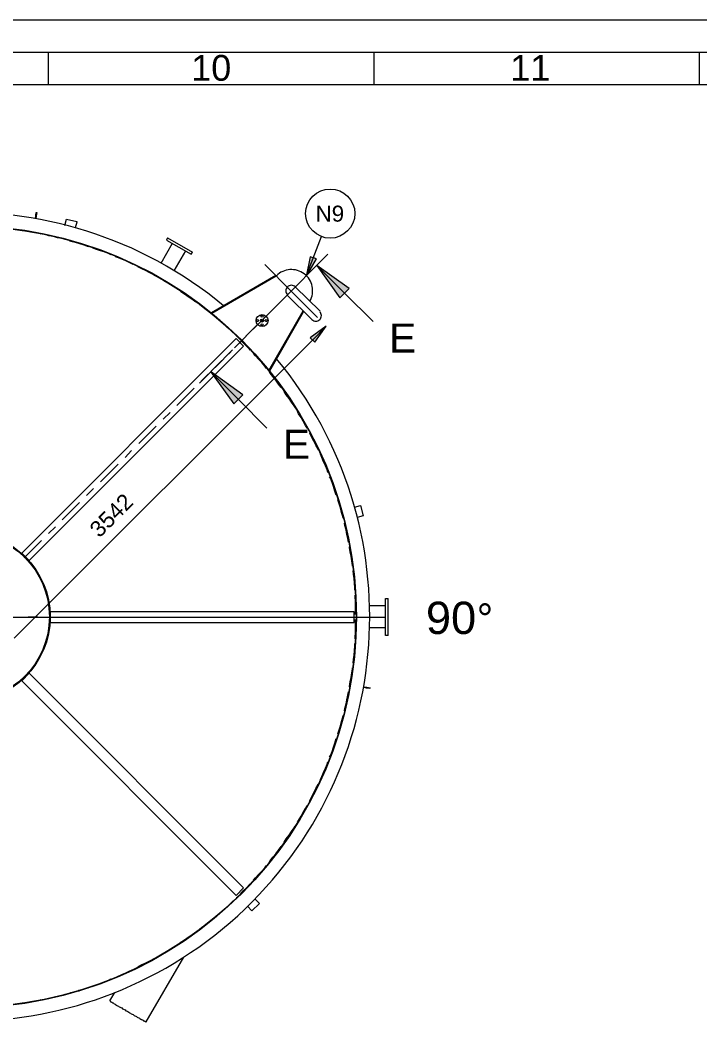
# Model space of a CAD drawing. Header units: millimetres. Extents: x 0 to 62767, y -13570 to 23963.
# Drawn here: x 14133 to 17267, y 13198 to 17817 of the extents above; entities that cross this region are included whole.
import ezdxf

# ---------------------------------------------------------------- set-up
doc = ezdxf.new("R2010")
doc.units = ezdxf.units.MM

msp = doc.modelspace()

# ---------------------------------------------------------------- hatches: boundary and pattern name
h = msp.add_hatch(color=7)
h.dxf.hatch_style = 2
h.paths.add_polyline_path([(15470.476, 16725.714), (15451.429, 16636.19), (15499.048, 16716.191)])
h = msp.add_hatch(color=7)
h.dxf.hatch_style = 2
h.paths.add_polyline_path([(15649.524, 16579.047), (15500.952, 16685.715), (15607.619, 16537.143)])
h = msp.add_hatch(color=7)
edge = h.paths.add_edge_path()
edge.add_arc((14811.429, 16609.523), 3.81, 0, 360)
h = msp.add_hatch(color=7)
edge = h.paths.add_edge_path()
edge.add_arc((15055.238, 16430.476), 3.81, 0, 360)
h = msp.add_hatch(color=7)
h.dxf.hatch_style = 2
h.paths.add_polyline_path([(15491.428, 16331.428), (15544.761, 16405.714), (15470.476, 16352.381)])
h = msp.add_hatch(color=7)
h.dxf.hatch_style = 2
h.paths.add_polyline_path([(15160, 16089.523), (15011.428, 16196.191), (15118.095, 16047.619)])
h = msp.add_hatch(color=7)
edge = h.paths.add_edge_path()
edge.add_arc((14403.81, 13342.857), 3.81, 0, 360)

# ---------------------------------------------------------------- linework, layer by layer
at = {"color": 7, "lineweight": 0}
for points in [[(25226.665, 17817.142), (0, 17817.142)], [(449.524, 17668.572), (25076.19, 17668.572)], [(14262.857, 17668.572), (14262.857, 17518.095)], [(15763.81, 17668.572), (15763.81, 17518.095)], [(17262.857, 17668.572), (17262.857, 17518.095)], [(24927.618, 17518.095), (600, 17518.095)], [(15071.2, 16499.971), (15035.017, 16529.256), (14998.32, 16557.495), (14961.126, 16584.69), (14923.455, 16610.842), (14885.325, 16635.952), (14846.756, 16660.022), (14807.766, 16683.053), (14768.375, 16705.047), (14728.6, 16726.004), (14688.461, 16745.926), (14647.977, 16764.815), (14607.167, 16782.671), (14566.049, 16799.496), (14524.643, 16815.292), (14482.966, 16830.059), (14441.039, 16843.799), (14398.88, 16856.513), (14356.508, 16868.202), (14313.942, 16878.869), (14271.2, 16888.513), (14228.302, 16897.137), (14185.266, 16904.742), (14142.111, 16911.329), (14098.857, 16916.899)], [(14203.809, 16900.952), (14205.713, 16916.19), (14207.619, 16929.523)], [(14207.619, 16929.523), (14211.428, 16929.523), (14207.619, 16914.286), (14205.713, 16900.952)], [(14339.048, 16870.476), (14346.667, 16899.047)], [(14346.667, 16899.047), (14394.286, 16887.619), (14394.286, 16885.713), (14386.667, 16859.048)], [(14230.476, 16830.476), (14226.667, 16832.381), (14205.713, 16836.19), (14184.761, 16840), (14165.714, 16841.905), (14144.762, 16845.714), (14142.857, 16845.714)], [(14340.952, 16805.714), (14327.618, 16809.524), (14306.666, 16813.333), (14287.619, 16819.048), (14266.666, 16822.857), (14253.332, 16826.666)], [(15455.238, 16643.809), (15483.809, 16720), (15521.904, 16819.048)], [(14361.904, 16800), (14367.619, 16798.095), (14386.667, 16792.381), (14407.619, 16786.666), (14426.666, 16780.953), (14447.619, 16773.333)], [(14834.285, 16786.666), (14782.857, 16695.237)], [(14813.333, 16813.333), (14807.618, 16801.905), (14921.905, 16737.143), (14927.619, 16746.667)], [(14813.333, 16813.333), (14927.619, 16746.667)], [(14552.38, 16735.238), (14544.761, 16739.047), (14525.715, 16746.667), (14504.761, 16752.38), (14485.714, 16759.999), (14468.572, 16765.714)], [(14655.238, 16689.524), (14640, 16697.143), (14620.953, 16706.667), (14601.905, 16714.285), (14582.856, 16721.904), (14573.334, 16725.714)], [(14895.238, 16752.38), (14841.905, 16660.952)], [(15552.38, 16737.143), (15449.523, 16634.285)], [(15552.38, 16737.143), (15449.523, 16634.285)], [(15470.476, 16725.714), (15453.333, 16641.905)], [(15499.048, 16716.191), (15470.476, 16725.714)], [(14754.286, 16638.096), (14750.476, 16641.905), (14733.334, 16651.429), (14714.285, 16660.952), (14695.237, 16670.476), (14676.19, 16680)], [(15504.761, 16445.714), (15382.857, 16567.619), (15260.952, 16689.524)], [(15382.857, 16567.619), (15504.761, 16689.524)], [(15459.047, 16647.618), (15499.048, 16716.191)], [(15628.571, 16558.095), (15500.952, 16685.715)], [(14752.381, 16643.809), (14752.381, 16641.905), (14750.476, 16640)], [(14851.428, 16580.952), (14840, 16588.571), (14822.857, 16599.999), (14803.809, 16609.523), (14786.666, 16620.953), (14773.333, 16628.571)], [(15314.285, 16636.19), (15312.381, 16640), (15015.237, 16466.666), (15017.143, 16466.666)], [(15314.285, 16636.19), (15017.143, 16464.762)], [(15469.543, 16520.901), (15473.591, 16529.038), (15476.826, 16537.381), (15479.259, 16545.878), (15480.902, 16554.478), (15481.764, 16563.129), (15481.858, 16571.778), (15481.193, 16580.376), (15479.782, 16588.869), (15477.634, 16597.207), (15474.76, 16605.337), (15471.173, 16613.208), (15466.881, 16620.768), (15461.898, 16627.967), (15456.232, 16634.751), (15449.896, 16641.07), (15442.9, 16646.871), (15435.402, 16652.008), (15427.588, 16656.368), (15419.51, 16659.955), (15411.22, 16662.774), (15402.773, 16664.827), (15394.219, 16666.118), (15385.613, 16666.651), (15377.006, 16666.43), (15368.451, 16665.458), (15360.001, 16663.739), (15351.709, 16661.277), (15343.627, 16658.074), (15335.807, 16654.136), (15328.304, 16649.466), (15321.168, 16644.066), (15314.453, 16637.941)], [(14809.524, 16607.619), (14811.429, 16607.619)], [(15401.992, 16586.754), (15397.958, 16590.049), (15393.486, 16592.402), (15388.721, 16593.815), (15383.809, 16594.285), (15378.898, 16593.815), (15374.133, 16592.402), (15369.661, 16590.049), (15365.627, 16586.754), (15362.332, 16582.72), (15359.978, 16578.247), (15358.566, 16573.482), (15358.095, 16568.571), (15358.566, 16563.66), (15359.978, 16558.895), (15362.332, 16554.422), (15365.627, 16550.388)], [(15401.904, 16586.666), (15516.191, 16474.285)], [(15430.476, 16615.238), (15407.619, 16592.38)], [(14870.476, 16569.523), (14874.285, 16565.714), (14891.428, 16554.285), (14908.571, 16542.857), (14925.714, 16531.428), (14942.857, 16518.095)], [(15390.476, 16575.238), (15285.714, 16470.476)], [(15382.857, 16567.619), (15287.619, 16472.381)], [(15478.096, 16436.19), (15363.809, 16548.571)], [(15759.999, 16426.666), (15628.571, 16558.095)], [(15032.381, 16449.523), (15024.761, 16455.238), (15009.524, 16468.572), (14992.381, 16480), (14975.238, 16493.333), (14961.905, 16504.761)], [(15207.619, 16392.38), (15287.619, 16472.381)], [(15266.666, 16451.429), (15245.714, 16430.476)], [(15279.999, 16201.904), (15438.095, 16476.19)], [(15281.905, 16200), (15283.809, 16200), (15439.999, 16472.381)], [(15478.005, 16436.104), (15482.038, 16432.808), (15486.511, 16430.454), (15491.275, 16429.042), (15496.187, 16428.571), (15501.098, 16429.041), (15505.863, 16430.453), (15510.336, 16432.806), (15514.37, 16436.1), (15517.666, 16440.134), (15520.02, 16444.606), (15521.432, 16449.371), (15521.903, 16454.282), (15521.433, 16459.194), (15520.021, 16463.959), (15517.668, 16468.432), (15514.373, 16472.466)], [(15116.19, 16375.237), (15102.857, 16386.667), (15087.619, 16400), (15072.38, 16415.238), (15057.143, 16428.571), (15049.524, 16434.286)], [(15057.143, 16432.381), (15055.238, 16432.381)], [(15226.667, 16411.428), (15121.905, 16306.666)], [(15481.905, 16342.857), (15544.761, 16405.714)], [(15194.285, 16295.238), (15190.476, 16299.047), (15177.143, 16314.285), (15161.905, 16329.524), (15148.572, 16342.857), (15133.333, 16358.095), (15131.429, 16360)], [(15144.762, 16327.618), (15175.238, 16360)], [(14106.666, 14967.618), (15481.905, 16342.857)], [(15032.381, 16215.238), (15112.381, 16297.142)], [(15104.762, 16287.619), (15081.904, 16266.666)], [(15268.571, 16211.428), (15260.952, 16220.952), (15247.619, 16238.095), (15232.38, 16253.332), (15219.047, 16268.571), (15209.524, 16279.999)], [(14097.995, 13214.491), (14141.183, 13220.036), (14184.261, 13226.591), (14227.212, 13234.156), (14270.015, 13242.732), (14312.653, 13252.32), (14355.107, 13262.919), (14397.357, 13274.53), (14439.384, 13287.154), (14481.17, 13300.792), (14522.696, 13315.442), (14563.942, 13331.107), (14604.891, 13347.786), (14645.522, 13365.48), (14685.818, 13384.19), (14725.758, 13403.915), (14765.325, 13424.656), (14804.499, 13446.414), (14843.262, 13469.189), (14881.594, 13492.981), (14919.476, 13517.791), (14956.891, 13543.62), (14993.818, 13570.467), (15030.239, 13598.334), (15066.135, 13627.22), (15101.486, 13657.127), (15136.275, 13688.054), (15170.295, 13719.825), (15203.351, 13752.252), (15235.441, 13785.314), (15266.565, 13818.994), (15296.721, 13853.273), (15325.908, 13888.131), (15354.124, 13923.55), (15381.368, 13959.511), (15407.639, 13995.995), (15432.935, 14032.982), (15457.256, 14070.456), (15480.6, 14108.395), (15502.965, 14146.782), (15524.35, 14185.598), (15544.754, 14224.823), (15564.176, 14264.439), (15582.614, 14304.428), (15600.068, 14344.769), (15616.534, 14385.445), (15632.013, 14426.436), (15646.504, 14467.724), (15660.003, 14509.289), (15672.512, 14551.113), (15684.027, 14593.177), (15694.548, 14635.462), (15704.073, 14677.95), (15712.602, 14720.62), (15720.132, 14763.455), (15726.663, 14806.436), (15732.193, 14849.543), (15736.721, 14892.758), (15740.246, 14936.062), (15742.766, 14979.436), (15744.279, 15022.861), (15744.786, 15066.318), (15744.283, 15109.789), (15742.771, 15153.255), (15740.247, 15196.696), (15736.71, 15240.094), (15732.16, 15283.43), (15726.594, 15326.685), (15720.011, 15369.841), (15712.411, 15412.877), (15703.791, 15455.777), (15694.151, 15498.519), (15683.489, 15541.087), (15671.804, 15583.46), (15659.094, 15625.621), (15645.358, 15667.549), (15630.596, 15709.227), (15614.804, 15750.635), (15597.983, 15791.754), (15580.131, 15832.566), (15561.247, 15873.052), (15541.329, 15913.193), (15520.375, 15952.97), (15498.386, 15992.364), (15475.359, 16031.356), (15451.292, 16069.927), (15426.186, 16108.06), (15400.038, 16145.733), (15372.847, 16182.93), (15344.611, 16219.63), (15315.33, 16255.816)], [(15062.856, 16247.619), (14959.999, 16142.857)], [(15062.856, 16247.619), (14959.999, 16142.857)], [(15245.714, 16240), (15245.714, 16238.095)], [(15247.619, 16241.904), (15247.619, 16240)], [(14967.618, 16152.381), (15000, 16184.761)], [(15139.048, 16068.571), (15011.428, 16196.191)], [(15337.142, 16123.809), (15323.809, 16139.047), (15312.381, 16156.19), (15299.047, 16173.333), (15285.714, 16188.571), (15281.905, 16194.285)], [(14855.237, 16040), (14935.238, 16119.999)], [(15400, 16030.476), (15396.19, 16038.095), (15384.762, 16055.238), (15373.333, 16072.38), (15360, 16089.523), (15350.476, 16104.762)], [(15270.477, 15935.238), (15139.048, 16068.571)], [(14792.381, 15977.142), (14824.761, 16007.618)], [(15457.142, 15935.238), (15449.523, 15948.571), (15438.095, 15967.618), (15428.571, 15984.762), (15417.143, 16001.905), (15411.428, 16011.428)], [(14680, 15864.761), (14759.999, 15944.762)], [(15508.572, 15834.285), (15506.666, 15838.094), (15497.142, 15857.143), (15487.618, 15876.191), (15478.096, 15893.334), (15468.572, 15912.38), (15466.666, 15914.286)], [(14617.142, 15800), (14647.618, 15832.381)], [(15552.38, 15731.428), (15548.571, 15742.856), (15540.952, 15761.905), (15531.428, 15780.953), (15523.809, 15800), (15518.095, 15815.238)], [(14504.761, 15687.619), (14584.762, 15769.523)], [(15590.476, 15626.666), (15584.762, 15645.714), (15577.143, 15666.666), (15571.428, 15685.715), (15563.81, 15704.761), (15560, 15710.476)], [(14439.999, 15624.762), (14472.381, 15657.142)], [(14327.618, 15512.381), (14407.619, 15592.38)], [(15622.857, 15520), (15620.953, 15527.619), (15615.238, 15546.667), (15609.523, 15567.619), (15603.81, 15586.666), (15598.095, 15605.714)], [(15674.285, 15571.428), (15702.857, 15579.047)], [(15702.857, 15579.047), (15714.285, 15531.428), (15687.619, 15523.809)], [(14264.762, 15449.523), (14297.142, 15480)], [(15647.618, 15409.523), (15643.809, 15426.666), (15640, 15445.714), (15636.19, 15466.666), (15630.476, 15487.618), (15628.571, 15497.142)], [(14152.381, 15337.142), (14232.38, 15417.143)], [(15664.761, 15299.047), (15664.761, 15302.857), (15662.857, 15323.809), (15659.048, 15344.761), (15655.238, 15365.715), (15651.429, 15384.762), (15651.429, 15388.571)], [(15676.19, 15188.571), (15676.19, 15200), (15674.285, 15220.952), (15672.381, 15241.904), (15670.476, 15262.857), (15668.572, 15278.095)], [(15680, 15076.19), (15680, 15097.143), (15680, 15118.095), (15680, 15137.142), (15678.095, 15158.094), (15678.095, 15165.714)], [(15683.809, 15116.19), (15681.904, 15116.19), (15680, 15116.19)], [(15817.142, 15116.19), (15742.856, 15116.19)], [(15830.476, 14979.048), (15817.142, 14979.048), (15817.142, 15150.476), (15830.476, 15150.476)], [(15830.476, 14979.048), (15830.476, 15150.476)], [(13636.19, 15064.762), (15756.19, 15064.762)], [(13777.142, 15064.762), (15819.048, 15064.762)], [(13880, 15064.762), (14260.952, 15064.762)], [(14215.238, 15064.762), (14171.428, 15064.762)], [(15678.095, 14963.809), (15678.095, 14971.429), (15680, 14992.381), (15680, 15013.333), (15680, 15034.285), (15680, 15053.334)], [(15683.809, 15015.237), (15681.904, 15015.237), (15680, 15015.237)], [(15817.142, 15015.237), (15742.856, 15015.237)], [(15668.572, 14853.333), (15670.476, 14868.571), (15672.381, 14889.524), (15674.285, 14910.476), (15676.19, 14931.429), (15676.19, 14942.857)], [(15651.429, 14742.856), (15651.429, 14744.762), (15655.238, 14765.714), (15659.048, 14786.666), (15662.857, 14807.618), (15664.761, 14826.666), (15664.761, 14830.476)], [(15716.191, 14742.856), (15731.428, 14740.952), (15746.667, 14739.047)], [(15744.762, 14735.238), (15729.523, 14737.143), (15716.191, 14740.952)], [(15746.667, 14739.047), (15744.762, 14735.238)], [(15628.571, 14632.381), (15630.476, 14643.809), (15636.19, 14664.761), (15640, 14683.809), (15643.809, 14704.761), (15647.618, 14720)], [(15598.095, 14525.715), (15603.81, 14544.761), (15609.523, 14563.81), (15615.238, 14582.856), (15620.953, 14603.81), (15622.857, 14611.429)], [(15560, 14419.047), (15563.81, 14426.666), (15571.428, 14445.714), (15577.143, 14464.762), (15584.762, 14483.809), (15590.476, 14504.761)], [(15518.095, 14316.19), (15523.809, 14329.524), (15531.428, 14348.571), (15540.952, 14367.619), (15548.571, 14386.667), (15552.38, 14398.095)], [(15466.666, 14215.238), (15468.572, 14219.047), (15478.096, 14236.19), (15487.618, 14255.238), (15497.142, 14274.286), (15506.666, 14293.333), (15508.572, 14295.238)], [(15411.428, 14119.999), (15417.143, 14127.619), (15428.571, 14146.666), (15438.095, 14163.809), (15449.523, 14182.857), (15457.142, 14196.191)], [(15350.476, 14026.667), (15360, 14041.904), (15373.333, 14059.047), (15384.762, 14076.19), (15396.19, 14093.333), (15400, 14100.953)], [(15281.905, 13937.143), (15285.714, 13940.953), (15299.047, 13958.095), (15312.381, 13973.333), (15323.809, 13990.476), (15337.142, 14007.618)], [(15209.524, 13851.428), (15219.047, 13862.857), (15232.38, 13878.095), (15247.619, 13893.334), (15260.952, 13908.571), (15268.571, 13919.999)], [(15131.429, 13771.429), (15133.333, 13773.333), (15148.572, 13786.666), (15161.905, 13801.905), (15177.143, 13817.142), (15190.476, 13832.381), (15194.285, 13834.285)], [(15215.238, 13765.714), (15236.19, 13744.762)], [(15049.524, 13695.237), (15057.143, 13702.857), (15072.38, 13716.191), (15087.619, 13729.523), (15102.857, 13744.762), (15116.19, 13756.19)], [(15236.19, 13744.762), (15201.904, 13710.476), (15180.952, 13731.428)], [(14961.905, 13626.666), (14975.238, 13638.096), (14992.381, 13649.524), (15009.524, 13662.857), (15024.761, 13676.19), (15032.381, 13681.904)], [(14870.476, 13561.904), (14874.285, 13565.714), (14891.428, 13577.143), (14908.571, 13588.571), (14925.714, 13599.999), (14942.857, 13613.333)], [(14773.333, 13502.857), (14786.666, 13510.476), (14803.809, 13520), (14822.857, 13531.428), (14840, 13542.857), (14851.428, 13548.571)], [(14754.286, 13491.428), (14750.476, 13489.524), (14733.334, 13480), (14714.285, 13470.476), (14695.237, 13460.953), (14676.19, 13451.429)], [(14714.285, 13198.095), (14887.619, 13497.142)], [(14468.572, 13363.809), (14485.714, 13369.524), (14504.761, 13377.143), (14525.715, 13384.762), (14544.761, 13392.38), (14552.38, 13396.19)], [(14573.334, 13403.81), (14582.856, 13407.619), (14601.905, 13417.143), (14620.953, 13424.762), (14640, 13434.286), (14655.238, 13439.999)], [(14361.904, 13331.428), (14367.619, 13333.333), (14386.667, 13339.048), (14407.619, 13344.761), (14426.666, 13350.476), (14447.619, 13356.191), (14447.619, 13358.095)], [(14253.332, 13304.762), (14266.666, 13306.666), (14287.619, 13312.381), (14306.666, 13316.19), (14327.618, 13321.905), (14340.952, 13325.714)], [(14289.523, 13308.572), (14289.523, 13310.476), (14287.619, 13312.381)], [(14405.714, 13339.048), (14405.714, 13340.952)], [(14546.667, 13295.238), (14569.523, 13333.333)], [(14142.857, 13285.714), (14144.762, 13285.714), (14165.714, 13287.619), (14184.761, 13291.429), (14205.713, 13295.238), (14226.667, 13299.048), (14230.476, 13300.952)], [(14546.667, 13295.238), (14548.571, 13295.238), (14548.571, 13293.333), (14550.476, 13293.333), (14550.476, 13291.429), (14552.38, 13291.429), (14554.285, 13289.523), (14556.191, 13289.523), (14558.095, 13287.619), (14560, 13285.714), (14561.904, 13285.714), (14565.714, 13283.809), (14567.619, 13281.905), (14571.428, 13279.999), (14573.334, 13278.095), (14577.143, 13276.19), (14579.047, 13274.286), (14582.856, 13272.381), (14586.666, 13270.477), (14590.477, 13268.571), (14594.286, 13266.666), (14598.095, 13264.762), (14601.905, 13262.857), (14605.714, 13259.047), (14609.523, 13257.143), (14613.333, 13255.238), (14617.142, 13253.332), (14620.953, 13249.523), (14626.666, 13247.619), (14630.476, 13245.714), (14634.285, 13243.81), (14638.096, 13240), (14641.905, 13238.095), (14645.714, 13236.19), (14649.524, 13234.286), (14655.238, 13232.38), (14659.048, 13228.571), (14662.857, 13226.667), (14666.666, 13224.762), (14670.476, 13222.858), (14672.381, 13220.952), (14676.19, 13219.047), (14680, 13217.143), (14683.809, 13215.238), (14685.715, 13213.333), (14689.524, 13211.428), (14693.333, 13209.524), (14695.237, 13207.619), (14697.143, 13207.619), (14700.952, 13205.713), (14702.857, 13203.809), (14704.761, 13203.809), (14706.667, 13201.904), (14708.571, 13201.904), (14710.476, 13200), (14712.38, 13200), (14712.38, 13198.095), (14714.285, 13198.095)]]:
    msp.add_lwpolyline(points, dxfattribs=at)
for points in [[(15649.524, 16579.047), (15500.952, 16685.715), (15607.619, 16537.143)], [(15491.428, 16331.428), (15544.761, 16405.714), (15470.476, 16352.381)], [(15163.809, 16314.285), (15129.523, 16348.571), (14140.952, 15360), (14175.239, 15325.714)], [(15160, 16089.523), (15011.428, 16196.191), (15118.095, 16047.619)], [(15672.381, 15040), (15672.381, 15089.523), (14272.381, 15089.523), (14272.381, 15040)], [(15129.523, 13780.953), (15163.809, 13817.142), (14175.239, 14805.714), (14140.952, 14771.429)]]:
    msp.add_lwpolyline(points, close=True, dxfattribs=at)
for centre, radius in [((15562.857, 16924.762), 113.333), ((13880.952, 15065.714), 1802.857), ((13880.952, 15065.714), 1800.952), ((15248.571, 16431.429), 27.619), ((15248.571, 16452.381), 4.762), ((15227.619, 16431.429), 4.762), ((15248.571, 16431.429), 6.667), ((15248.571, 16431.429), 6.667), ((15248.571, 16431.429), 4.762), ((15248.571, 16412.38), 4.762), ((15267.619, 16431.429), 4.762), ((13880.952, 15065.714), 391.428), ((13880.952, 15065.714), 387.619)]:
    msp.add_circle(centre, radius, dxfattribs=at)

# ---------------------------------------------------------------- texts
at = {"color": 7, "attachment_point": 1}
for s, insert, char_height in [('{\\fArial|b0|i0|c0;10}', (14921.905, 17656.1), 118.95664), ('{\\fArial|b0|i0|c0;11}', (16392.38, 17656.1), 118.95664), ('{\\fArial|b0|i0|c0;N9}', (15495.239, 16961.454), 73.83514), ('{\\fArial|b0|i0|c0;E}', (15834.285, 16417.806), 133.99712), ('{\\fArial|b0|i0|c0;E}', (15344.761, 15928.283), 133.99712), ('{\\fArial|b0|i0|c0;90}', (16003.809, 15135.704), 149.03763), ('{\\fAIGDT|b0|i0|c0;~}', (16238.095, 15127.5), 140.83371)]:
    msp.add_mtext(s, dxfattribs=dict(at, insert=insert, char_height=char_height))
at = {"color": 7, "insert": (14446.839, 15478.875), "char_height": 73.83502, "attachment_point": 1, "rotation": 45}
msp.add_mtext('{\\fArial|b0|i0|c0;3542}', dxfattribs=at)

doc.saveas('drawing.dxf')
